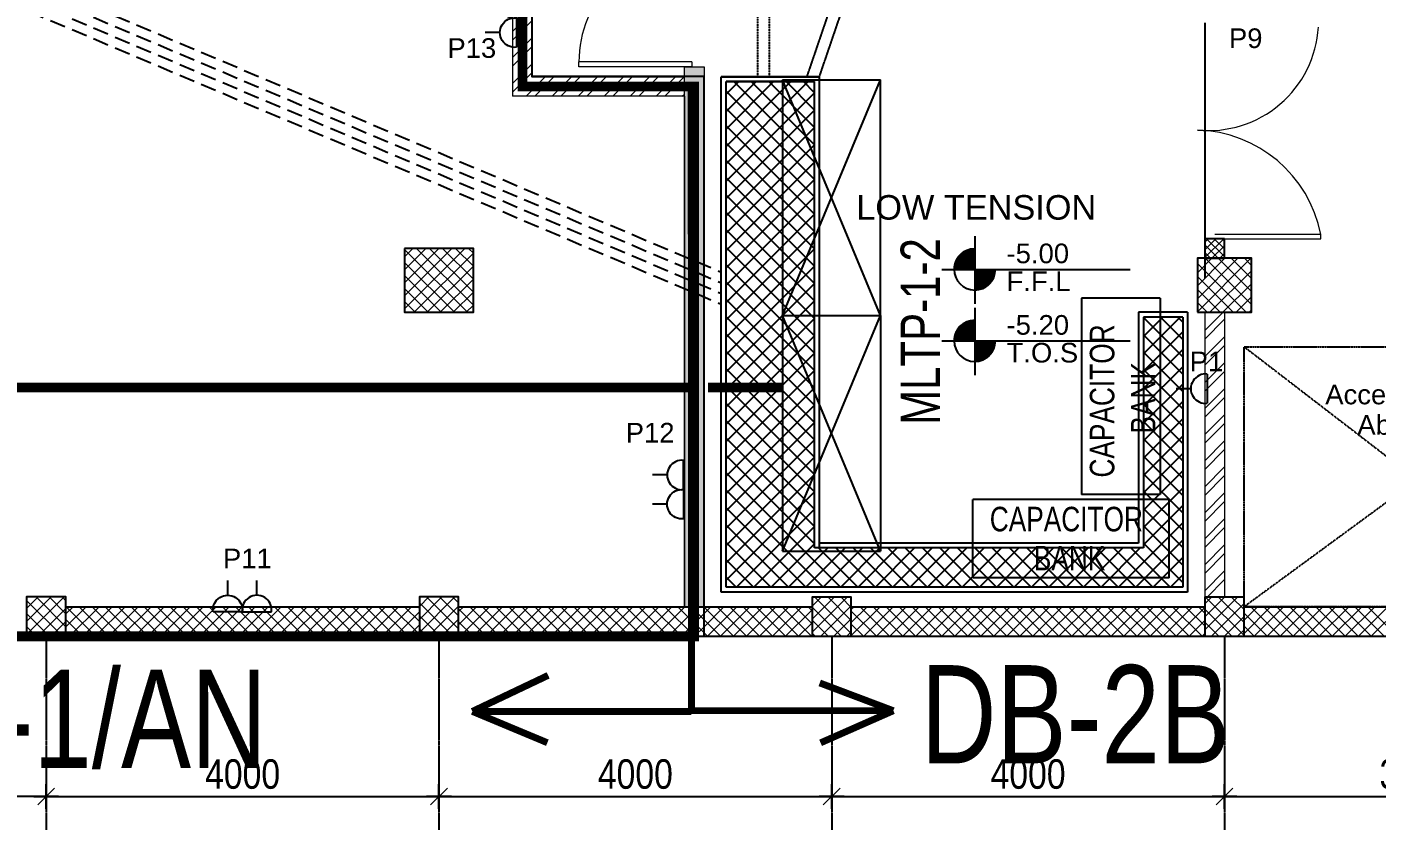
# Model space of a CAD drawing. Header units: inches. Extents: x 1070672 to 1191887, y 326920 to 401493.
# Drawn here: x 1140883 to 1154623, y 337688 to 345765 of the extents above; entities that cross this region are included whole.
import ezdxf

# ---------------------------------------------------------------- set-up
doc = ezdxf.new("R2010")
doc.units = ezdxf.units.IN
doc.header["$MEASUREMENT"] = 0
for name, pattern in [('CENTER', [50.8, 31.75, -6.35, 6.35, -6.35]), ('DASHED2', [9.525, 6.35, -3.175]), ('DOT2', [3.175, 0, -3.175]), ('HIDDEN', [9.525, 6.35, -3.175])]:
    doc.linetypes.add(name, pattern=pattern)
for name, color, linetype, lineweight in [('A-BLOCK', 43, 'Continuous', 13), ('A-CORD.PLUMB', 44, 'Continuous', 13), ('A-DOOR', 10, 'Continuous', 15), ('A-HATCH CONCRETE', 254, 'Continuous', 5), ('A-LEASING LINE', 7, 'DASHED2', 9), ('wall hatch', 252, 'Continuous', 0)]:
    doc.layers.add(name, color=color, linetype=linetype, lineweight=lineweight)
for name, color, linetype in [('Axis', 9, 'CENTER'), ('CABLE', 31, 'Continuous'), ('dim-axis', 15, 'Continuous'), ('E-PSCH-BUS', 4, 'Continuous'), ('FFNEW', 252, 'Continuous'), ('LGT ELEC', 252, 'Continuous'), ('LIGHT CIR', 1, 'Continuous'), ('POW-CIR-NO', 2, 'Continuous'), ('POWER', 71, 'Continuous'), ('POWER TEXT', 2, 'Continuous'), ('POWER-CIR-NO', 2, 'Continuous'), ('S-COL', 210, 'Continuous'), ('S-WALL', 1, 'Continuous'), ('SHAFT', 7, 'Continuous'), ('TAXT', 3, 'Continuous'), ('TEXT', 181, 'Continuous'), ('TRENCH', 8, 'Continuous')]:
    doc.layers.add(name, color=color, linetype=linetype)
doc.styles.add('ARIAL', font='ARIALN.TTF')
doc.styles.add('M1', font='multplno.shx', dxfattribs={"height": 0.2})
doc.styles.add('style1', font='arial.ttf')
doc.dimstyles.new('DIM-100', dxfattribs={"dimscale": 150, "dimtxt": 2, "dimasz": 1, "dimexe": 0.75, "dimexo": 1, "dimgap": 0.5, "dimtad": 1, "dimdec": 0, "dimzin": 11, "dimdsep": 46, "dimtxsty": 'ARIAL', "dimblk": 'R', "dimcen": 2.5, "dimdle": 1, "dimclrd": 256, "dimclre": 256, "dimclrt": 256, "dimazin": 0, "dimtfac": 1, "dimtdec": 0, "dimtix": 1, "dimtmove": 2, "dimatfit": 3, "dimldrblk": 'R', "dimtolj": 1, "dimtzin": 3, "dimlwd": -1, "dimlwe": 13, "dimarcsym": 0})
pattern_1 = [(45, (1099685.86, -131866.81), (-66.29126, 66.29126), []), (135, (1099685.86, -131866.81), (-66.29126, -66.29126), [])]

# ---------------------------------------------------------------- blocks, each defined once
blk = doc.blocks.new('R')
for p, q in [((-1.05, 0), (1.05, 0)), ((0, -1.05), (0, 1.05))]:
    blk.add_line(p, q)
at = {"color": 4, "lineweight": 13}
blk.add_line((-0.71, -0.71), (0.71, 0.71), dxfattribs=at)
blk = doc.blocks.new('*D120')
at = {"layer": 'Defpoints', "color": 0, "transparency": 16777216}
for p in [(1448094, 561773), (1452094, 561773), (1448094, 560825)]:
    blk.add_point(p, dxfattribs=at)
at = {"layer": 'dim-axis', "color": 251, "linetype": 'DOT2', "lineweight": 13, "transparency": 16777216}
for p, q in [((1448094, 561623), (1448094, 560712)), ((1452094, 561623), (1452094, 560712))]:
    blk.add_line(p, q, dxfattribs=at)
at = {"layer": 'dim-axis', "color": 251, "transparency": 16777216}
blk.add_line((1451974, 560825), (1448214, 560825), dxfattribs=at)
at = {"layer": 'dim-axis', "color": 251, "transparency": 16777216, "xscale": 120, "yscale": 120, "zscale": 120, "rotation": 180}
blk.add_blockref('R', (1448094, 560825), dxfattribs=at)
at = {"layer": 'dim-axis', "color": 251, "transparency": 16777216, "xscale": 120, "yscale": 120, "zscale": 120}
blk.add_blockref('R', (1452094, 560825), dxfattribs=at)
at = {"layer": 'dim-axis', "color": 251, "transparency": 16777216, "insert": (1450094, 561053), "char_height": 300, "attachment_point": 5, "style": 'ARIAL'}
blk.add_mtext('\\A1;4000', dxfattribs=at)
blk = doc.blocks.new('*D131')
at = {"layer": 'Defpoints', "color": 0, "transparency": 16777216}
for p in [(1452094, 561773), (1456094, 561773), (1456094, 560825)]:
    blk.add_point(p, dxfattribs=at)
at = {"layer": 'dim-axis', "color": 251, "linetype": 'DOT2', "lineweight": 13, "transparency": 16777216}
for p, q in [((1452094, 561623), (1452094, 560712)), ((1456094, 561623), (1456094, 560712))]:
    blk.add_line(p, q, dxfattribs=at)
at = {"layer": 'dim-axis', "color": 251, "transparency": 16777216}
blk.add_line((1452214, 560825), (1455974, 560825), dxfattribs=at)
at = {"layer": 'dim-axis', "color": 251, "transparency": 16777216, "xscale": 120, "yscale": 120, "zscale": 120, "rotation": 180}
blk.add_blockref('R', (1452094, 560825), dxfattribs=at)
at = {"layer": 'dim-axis', "color": 251, "transparency": 16777216, "xscale": 120, "yscale": 120, "zscale": 120}
blk.add_blockref('R', (1456094, 560825), dxfattribs=at)
at = {"layer": 'dim-axis', "color": 251, "transparency": 16777216, "insert": (1454094, 561053), "char_height": 300, "attachment_point": 5, "style": 'ARIAL'}
blk.add_mtext('\\A1;4000', dxfattribs=at)
blk = doc.blocks.new('*D132')
at = {"layer": 'Defpoints', "color": 0, "transparency": 16777216}
for p in [(1456094, 561773), (1460094, 561773), (1460094, 560825)]:
    blk.add_point(p, dxfattribs=at)
at = {"layer": 'dim-axis', "color": 251, "linetype": 'DOT2', "lineweight": 13, "transparency": 16777216}
for p, q in [((1456094, 561623), (1456094, 560712)), ((1460094, 561623), (1460094, 560712))]:
    blk.add_line(p, q, dxfattribs=at)
at = {"layer": 'dim-axis', "color": 251, "transparency": 16777216}
blk.add_line((1456214, 560825), (1459974, 560825), dxfattribs=at)
at = {"layer": 'dim-axis', "color": 251, "transparency": 16777216, "xscale": 120, "yscale": 120, "zscale": 120, "rotation": 180}
blk.add_blockref('R', (1456094, 560825), dxfattribs=at)
at = {"layer": 'dim-axis', "color": 251, "transparency": 16777216, "xscale": 120, "yscale": 120, "zscale": 120}
blk.add_blockref('R', (1460094, 560825), dxfattribs=at)
at = {"layer": 'dim-axis', "color": 251, "transparency": 16777216, "insert": (1458094, 561053), "char_height": 300, "attachment_point": 5, "style": 'ARIAL'}
blk.add_mtext('\\A1;4000', dxfattribs=at)
blk = doc.blocks.new('*D133')
at = {"layer": 'Defpoints', "color": 0, "transparency": 16777216}
for p in [(1460094, 561773), (1464094, 561773), (1464094, 560825)]:
    blk.add_point(p, dxfattribs=at)
at = {"layer": 'dim-axis', "color": 251, "linetype": 'DOT2', "lineweight": 13, "transparency": 16777216}
for p, q in [((1460094, 561623), (1460094, 560712)), ((1464094, 561623), (1464094, 560712))]:
    blk.add_line(p, q, dxfattribs=at)
at = {"layer": 'dim-axis', "color": 251, "transparency": 16777216}
blk.add_line((1460214, 560825), (1463974, 560825), dxfattribs=at)
at = {"layer": 'dim-axis', "color": 251, "transparency": 16777216, "xscale": 120, "yscale": 120, "zscale": 120, "rotation": 180}
blk.add_blockref('R', (1460094, 560825), dxfattribs=at)
at = {"layer": 'dim-axis', "color": 251, "transparency": 16777216, "xscale": 120, "yscale": 120, "zscale": 120}
blk.add_blockref('R', (1464094, 560825), dxfattribs=at)
at = {"layer": 'dim-axis', "color": 251, "transparency": 16777216, "insert": (1462094, 561053), "char_height": 300, "attachment_point": 5, "style": 'ARIAL'}
blk.add_mtext('\\A1;4000', dxfattribs=at)
blk = doc.blocks.new('*D134')
at = {"layer": 'Defpoints', "color": 0, "transparency": 16777216}
for p in [(1468019, 562459), (1464094, 561773), (1468019, 560825)]:
    blk.add_point(p, dxfattribs=at)
at = {"layer": 'dim-axis', "color": 251, "linetype": 'DOT2', "lineweight": 13, "transparency": 16777216}
for p, q in [((1468019, 562309), (1468019, 560712)), ((1464094, 561623), (1464094, 560712))]:
    blk.add_line(p, q, dxfattribs=at)
at = {"layer": 'dim-axis', "color": 251, "transparency": 16777216}
blk.add_line((1464214, 560825), (1467899, 560825), dxfattribs=at)
at = {"layer": 'dim-axis', "color": 251, "transparency": 16777216, "xscale": 120, "yscale": 120, "zscale": 120, "rotation": 180}
blk.add_blockref('R', (1464094, 560825), dxfattribs=at)
at = {"layer": 'dim-axis', "color": 251, "transparency": 16777216, "xscale": 120, "yscale": 120, "zscale": 120}
blk.add_blockref('R', (1468019, 560825), dxfattribs=at)
at = {"layer": 'dim-axis', "color": 251, "transparency": 16777216, "insert": (1466056, 561053), "char_height": 300, "attachment_point": 5, "style": 'ARIAL'}
blk.add_mtext('\\A1;3925', dxfattribs=at)
blk = doc.blocks.new('STGHG')
at = {"layer": 'A-HATCH CONCRETE'}
h = blk.add_hatch(dxfattribs=at)
h.set_pattern_fill('ANSI37,_O', color=254, scale=450)
h.set_pattern_definition([(45, (1099685.856, -131866.805), (-39.7747564, 39.7747564), []), (135, (1099685.856, -131866.805), (-39.7747564, -39.7747564), [])])
h.paths.add_polyline_path([(1153079, 280670), (1152879, 280670), (1152879, 280470), (1153079, 280470)])
h = blk.add_hatch(dxfattribs=at)
h.set_pattern_fill('ANSI37', color=254, scale=750)
h.set_pattern_definition(pattern_1)
h.paths.add_polyline_path([(1152804, 279920), (1153354, 279920), (1153354, 280470), (1152804, 280470)])
h = blk.add_hatch(dxfattribs=at)
h.set_pattern_fill('ANSI37', color=254, scale=750)
h.set_pattern_definition([(45, (1099685.23, -131866.81), (-66.29126, 66.29126), []), (135, (1099685.23, -131866.81), (-66.29126, -66.29126), [])])
h.paths.add_polyline_path([(1148879, 276620), (1149279, 276620), (1149279, 277020), (1148879, 277020)])
h = blk.add_hatch(dxfattribs=at)
h.set_pattern_fill('ANSI37', color=254, scale=750)
h.set_pattern_definition(pattern_1)
h.paths.add_polyline_path([(1152879, 276620), (1153279, 276620), (1153279, 277020), (1152879, 277020)])
at = {"layer": 'TEXT', "ltscale": 0.5}
h = blk.add_hatch(dxfattribs=at)
h.set_pattern_fill('ANSI31', color=254, scale=0.8)
h.set_pattern_definition([(45, (68543.92381, -309216.10018), (-0.070710678119, 0.070710678119), [])])
h.paths.add_polyline_path([(1150536, 280567, 0.414214), (1150326, 280357), (1150536, 280357)])
h.paths.add_polyline_path([(1150745, 280357), (1150536, 280357), (1150536, 280148, 0.414214)])
h = blk.add_hatch(dxfattribs=at)
h.set_pattern_fill('ANSI31', color=254, scale=0.8)
h.set_pattern_definition([(45, (68543.92381, -309944.50018), (-0.070710678119, 0.070710678119), [])])
h.paths.add_polyline_path([(1150536, 279839, 0.414214), (1150326, 279629), (1150536, 279629)])
h.paths.add_polyline_path([(1150745, 279629), (1150536, 279629), (1150536, 279419, 0.414214)])
at = {"layer": 'TRENCH'}
h = blk.add_hatch(dxfattribs=at)
h.set_pattern_fill('ANSI37', color=254, scale=1000)
h.set_pattern_definition([(45, (589935.97, -127781.95), (-88.388348, 88.388348), []), (135, (589935.97, -127781.95), (-88.388348, -88.388348), [])])
h.paths.add_polyline_path([(1152654, 279870), (1152654, 277120), (1148004, 277120), (1148004, 282270), (1148904, 282270), (1148904, 277520), (1152254, 277520), (1152254, 279870)])
at = {"layer": 'wall hatch', "ltscale": 500}
h = blk.add_hatch(dxfattribs=at)
h.set_pattern_fill('ANSI35', color=254, scale=500)
h.set_pattern_definition([(45, (1151734.21, 294597.31), (-88.3883, 88.3883), []), (45, (1151822.6, 294597.31), (-88.3883, 88.3883), [156.25, -31.25, 0, -31.25])])
edge = h.paths.add_edge_path(flags=17)
edge.add_line((1153366, 305089), (1153168, 305117))
edge.add_line((1153168, 305117), (1152057, 297328))
edge.add_line((1152057, 297328), (1152270, 297298))
edge.add_line((1152270, 297298), (1153366, 305089))
edge.add_line((1153366, 305089), (1153168, 305117))
h.paths.add_polyline_path([(1153366, 305089), (1153168, 305117), (1152057, 297328), (1152270, 297298)], flags=17)
h.paths.add_polyline_path([(1151542, 293780), (1151570, 293978), (1147579, 294547), (1147579, 294386), (1147579, 294349), (1147579, 283620), (1147779, 283620), (1147779, 294317)])
h.paths.add_polyline_path([(1151860, 294593), (1151662, 294621), (1151627, 294374), (1151825, 294345)])
h.paths.add_polyline_path([(1147579, 282320), (1147779, 282323), (1147779, 282420), (1147579, 282420)])
h = blk.add_hatch(dxfattribs=at)
h.set_pattern_fill('ANSI32', color=254, scale=500)
h.set_pattern_definition([(45, (1099685.86, -131866.8), (-132.58252, 132.58252), []), (45, (1099774.24, -131866.8), (-132.58252, 132.58252), [])])
h.paths.add_polyline_path([(1152879, 277020), (1153078, 277012), (1153078, 279912), (1152879, 279920)])
at = {"color": 254, "linetype": 'Continuous', "ltscale": 100}
blk.add_lwpolyline([(1147779, 276620), (1147779, 282323), (1147579, 282320), (1146029, 282320), (1146029, 288320), (1142168, 288320), (1142168, 295121), (1143172, 294974), (1143205, 295172), (1143749, 298983), (1144792, 306288), (1144834, 306585), (1109169, 311646), (1108403, 299937), (1130179, 296829), (1130178, 290270), (1129279, 290270), (1129279, 290070), (1129279, 286820), (1121229, 286820), (1121229, 286620), (1121229, 276620), (1147779, 276620)], dxfattribs=at)
at = {"layer": 'A-BLOCK', "color": 254, "ltscale": 100}
for p, q in [((1146029, 287820), (1146029, 282320)), ((1147779, 282420), (1147779, 276920)), ((1147579, 282320), (1146029, 282320)), ((1152879, 279920), (1152879, 277020)), ((1153079, 279920), (1153079, 277020))]:
    blk.add_line(p, q, dxfattribs=at)
blk.add_lwpolyline([(1147579, 282320), (1147579, 282420), (1147779, 282420), (1147779, 276920)], dxfattribs=at)
at = {"layer": 'A-DOOR', "color": 254}
for p, q in [((1146504, 282420), (1146504, 282470)), ((1147654, 282470), (1146504, 282470)), ((1147654, 282420), (1146504, 282420)), ((1147654, 282470), (1147654, 282420))]:
    blk.add_line(p, q, dxfattribs=at)
blk.add_lwpolyline([(1153024, 280670), (1152980, 280670), (1154062, 280670), (1154062, 280714), (1152980, 280714)], dxfattribs=at)
for centre, radius, start, end in [((1147654, 282470), 1150, 89.9978, 180), ((1152916, 282894), 1123, 264.3201, 356.5355), ((1152767, 280458), 1319, 11.1853, 88.3625)]:
    blk.add_arc(centre, radius, start, end, dxfattribs=at)
at = {"layer": 'A-HATCH CONCRETE', "color": 254, "linetype": 'Continuous'}
for p, q in [((1148078, 276620), (1147778, 276920)), ((1147779, 276851), (1147848, 276920)), ((1147779, 276718), (1147981, 276920)), ((1147814, 276620), (1148114, 276920)), ((1148211, 276620), (1147911, 276920)), ((1147946, 276620), (1148246, 276920)), ((1148343, 276620), (1148043, 276920)), ((1148079, 276620), (1148379, 276920)), ((1148476, 276620), (1148176, 276920)), ((1148211, 276620), (1148511, 276920)), ((1148609, 276620), (1148309, 276920)), ((1148344, 276620), (1148644, 276920)), ((1148741, 276620), (1148441, 276920)), ((1148476, 276620), (1148776, 276920)), ((1148874, 276620), (1148574, 276920)), ((1148609, 276620), (1148879, 276891)), ((1148879, 276747), (1148706, 276920)), ((1148879, 276880), (1148839, 276920)), ((1149279, 276893), (1149307, 276920)), ((1149279, 276760), (1149439, 276920)), ((1149279, 276628), (1149572, 276920)), ((1149537, 276620), (1149279, 276877)), ((1149669, 276620), (1149369, 276920)), ((1149405, 276620), (1149705, 276920)), ((1149802, 276620), (1149502, 276920)), ((1149537, 276620), (1149837, 276920)), ((1149934, 276620), (1149634, 276920)), ((1149670, 276620), (1149970, 276920)), ((1150067, 276620), (1149767, 276920)), ((1149802, 276620), (1150102, 276920)), ((1150200, 276620), (1149900, 276920)), ((1149935, 276620), (1150235, 276920)), ((1150332, 276620), (1150032, 276920)), ((1150067, 276620), (1150367, 276920)), ((1150465, 276620), (1150165, 276920)), ((1150200, 276620), (1150500, 276920)), ((1150597, 276620), (1150297, 276920)), ((1150333, 276620), (1150633, 276920)), ((1150730, 276620), (1150430, 276920)), ((1150465, 276620), (1150765, 276920)), ((1150862, 276620), (1150562, 276920)), ((1150598, 276620), (1150898, 276920)), ((1150995, 276620), (1150695, 276920)), ((1150730, 276620), (1151030, 276920)), ((1151128, 276620), (1150828, 276920)), ((1150863, 276620), (1151163, 276920)), ((1151260, 276620), (1150960, 276920)), ((1150996, 276620), (1151296, 276920)), ((1151393, 276620), (1151093, 276920)), ((1151128, 276620), (1151428, 276920)), ((1151525, 276620), (1151225, 276920)), ((1151261, 276620), (1151561, 276920)), ((1151658, 276620), (1151358, 276920)), ((1151393, 276620), (1151693, 276920)), ((1151791, 276620), (1151491, 276920)), ((1151526, 276620), (1151826, 276920)), ((1151923, 276620), (1151623, 276920)), ((1151658, 276620), (1151958, 276920)), ((1152056, 276620), (1151756, 276920)), ((1151791, 276620), (1152091, 276920)), ((1152188, 276620), (1151888, 276920)), ((1151924, 276620), (1152224, 276920)), ((1152321, 276620), (1152021, 276920)), ((1152056, 276620), (1152356, 276920)), ((1152453, 276620), (1152153, 276920)), ((1152189, 276620), (1152489, 276920)), ((1152586, 276620), (1152286, 276920)), ((1152321, 276620), (1152621, 276920)), ((1152719, 276620), (1152419, 276920)), ((1152454, 276620), (1152754, 276920)), ((1152851, 276620), (1152551, 276920)), ((1152587, 276620), (1152879, 276913)), ((1152879, 276725), (1152684, 276920)), ((1152879, 276857), (1152816, 276920)), ((1153279, 276915), (1153284, 276920)), ((1153279, 276783), (1153417, 276920)), ((1153279, 276650), (1153549, 276920)), ((1153647, 276620), (1153347, 276920)), ((1153382, 276620), (1153682, 276920)), ((1153779, 276620), (1153479, 276920)), ((1153515, 276620), (1153815, 276920)), ((1153912, 276620), (1153612, 276920)), ((1153647, 276620), (1153947, 276920)), ((1154044, 276620), (1153744, 276920)), ((1153780, 276620), (1154080, 276920)), ((1154177, 276620), (1153877, 276920)), ((1153912, 276620), (1154212, 276920)), ((1154310, 276620), (1154010, 276920)), ((1154045, 276620), (1154345, 276920)), ((1154442, 276620), (1154142, 276920)), ((1154178, 276620), (1154478, 276920)), ((1154575, 276620), (1154275, 276920)), ((1154310, 276620), (1154610, 276920)), ((1154707, 276620), (1154407, 276920)), ((1154443, 276620), (1154743, 276920)), ((1154840, 276620), (1154540, 276920)), ((1154575, 276620), (1154875, 276920)), ((1147946, 276620), (1147779, 276787)), ((1148742, 276620), (1148879, 276758)), ((1149404, 276620), (1149279, 276745)), ((1152719, 276620), (1152879, 276780)), ((1153514, 276620), (1153279, 276855)), ((1147813, 276620), (1147779, 276655)), ((1148874, 276620), (1148879, 276625)), ((1152852, 276620), (1152879, 276648)), ((1153382, 276620), (1153279, 276722))]:
    blk.add_line(p, q, dxfattribs=at)
at = {"layer": 'S-COL', "color": 254}
blk.add_lwpolyline([(1153079, 280670), (1152879, 280670), (1152879, 280470), (1153079, 280470)], close=True, dxfattribs=at)
at = {"layer": 'S-COL', "color": 254, "linetype": 'ByBlock'}
for points in [[(1152804, 279920), (1153354, 279920), (1153354, 280470), (1152804, 280470)], [(1148879, 276620), (1149279, 276620), (1149279, 277020), (1148879, 277020)], [(1152879, 276620), (1153279, 276620), (1153279, 277020), (1152879, 277020)]]:
    blk.add_lwpolyline(points, close=True, dxfattribs=at)
at = {"layer": 'S-WALL', "color": 254}
for points in [[(1109169, 311646), (1109169, 311646), (1106874, 276620), (1157004, 276620), (1158796, 304563), (1144830, 306556)], [(1153279, 276920), (1156723, 276920), (1156915, 279920)], [(1147779, 276920), (1148879, 276920)], [(1149279, 276920), (1152879, 276920)]]:
    blk.add_lwpolyline(points, dxfattribs=at)
at = {"layer": 'SHAFT', "color": 254, "linetype": 'HIDDEN', "ltscale": 0.5}
for p, q in [((1156892, 279570), (1153279, 276920)), ((1153279, 279570), (1156723, 276920))]:
    blk.add_line(p, q, dxfattribs=at)
blk.add_lwpolyline([(1156892, 279570), (1156723, 276920), (1153279, 276920), (1153279, 279570)], close=True, dxfattribs=at)
at = {"layer": 'TEXT', "color": 254, "ltscale": 0.5}
for p, q in [((1150536, 280695), (1150536, 280007)), ((1150202, 280357), (1152119, 280357)), ((1150536, 279966), (1150536, 279279)), ((1150202, 279629), (1152119, 279629))]:
    blk.add_line(p, q, dxfattribs=at)
for centre in [(1150536, 280357), (1150536, 279629)]:
    blk.add_arc(centre, 210, 90, 0, dxfattribs=at)
at = {"layer": 'TRENCH', "color": 254}
for p, q in [((1152879, 282870), (1152879, 280268)), ((1147954, 277070), (1147954, 282320)), ((1148954, 282320), (1147954, 282320)), ((1148004, 277120), (1148004, 282270)), ((1148004, 277120), (1148004, 282270)), ((1148904, 282270), (1148004, 282270)), ((1148904, 277520), (1148904, 282270)), ((1148954, 277520), (1148954, 282320)), ((1152204, 279920), (1152204, 277570)), ((1152704, 279920), (1152204, 279920)), ((1152704, 279920), (1152704, 277070)), ((1152254, 279870), (1152254, 277520)), ((1152654, 279870), (1152254, 279870)), ((1152654, 279870), (1152654, 277120)), ((1152204, 277570), (1148954, 277570)), ((1152204, 277570), (1148954, 277570)), ((1152254, 277520), (1148904, 277520)), ((1152254, 277520), (1148904, 277520)), ((1152704, 277070), (1147954, 277070)), ((1152704, 277070), (1147954, 277070)), ((1152654, 277120), (1148004, 277120)), ((1152654, 277120), (1148004, 277120))]:
    blk.add_line(p, q, dxfattribs=at)
at = {"layer": 'TRENCH', "color": 254, "ltscale": 100}
for p, q in [((1147954, 277070), (1147954, 282320)), ((1147954, 282320), (1148954, 282320)), ((1148004, 282270), (1148904, 282270)), ((1148904, 277520), (1148904, 282270)), ((1148954, 277570), (1148954, 282320))]:
    blk.add_line(p, q, dxfattribs=at)
at = {"layer": 'TAXT', "color": 254, "ltscale": 100, "style": 'style1'}
for s, p in [('Access Hatch', (1154106, 278983)), ('Above', (1154433, 278673))]:
    blk.add_text(s, height=200, dxfattribs=at).set_placement(p)
at = {"layer": 'TEXT', "color": 254, "ltscale": 0.5, "style": 'style1'}
for s, p in [('-5.00', (1150860, 280420)), ('F.F.L', (1150860, 280137)), ('-5.20', (1150860, 279692)), ('T.O.S', (1150860, 279409))]:
    blk.add_text(s, height=200, dxfattribs=at).set_placement(p)
at = {"layer": 'TEXT', "color": 254, "ltscale": 0.5, "insert": (1149329, 281114), "char_height": 250, "width": 4139.91, "attachment_point": 1, "style": 'style1'}
blk.add_mtext('LOW TENSION ', dxfattribs=at)
blk = doc.blocks.new('OUTLET')
at = {"layer": 'POWER'}
for p, q in [((-168, 149), (-168, -149)), ((0, 0), (150, 0))]:
    blk.add_line(p, q, dxfattribs=at)
blk.add_arc((-150, 0), 150, 263.2356, 96.7644, dxfattribs=at)
blk = doc.blocks.new('TWN')
at = {"layer": 'POWER', "xscale": -1, "rotation": 180}
blk.add_blockref('OUTLET', (168, 149), dxfattribs=at)
at = {"layer": 'POWER'}
blk.add_blockref('OUTLET', (168, -149), dxfattribs=at)
blk = doc.blocks.new('A$C6D407ABE')
at = {"layer": 'CABLE', "color": 252, "linetype": 'HIDDEN', "ltscale": 0.05}
for p, q in [((51702, 25386), (51702, 18136)), ((51822, 25386), (51822, 18136)), ((52207, 18136), (52953, 20325)), ((52333, 18136), (53067, 20286))]:
    blk.add_line(p, q, dxfattribs=at)
at = {"layer": 'E-PSCH-BUS', "const_width": 100}
blk.add_lwpolyline([(51057, 14971), (31989, 14971)], dxfattribs=at)
at = {"layer": 'E-PSCH-BUS', "color": 252, "const_width": 100}
blk.add_lwpolyline([(51956, 14971), (51199, 14971)], dxfattribs=at)
at = {"layer": 'LIGHT CIR', "linetype": 'ByBlock', "ltscale": 10, "const_width": 70}
for points in [[(51027, 18059), (51030, 11678)], [(48798, 11671), (49570, 12038)], [(53086, 11678), (52336, 11961)], [(51028, 11671), (48798, 11671)], [(48798, 11671), (49562, 11352)], [(51028, 11678), (53086, 11678)], [(53086, 11678), (52345, 11351)]]:
    blk.add_lwpolyline(points, dxfattribs=at)
at = {"layer": 'POWER', "linetype": 'HIDDEN', "ltscale": 25}
for p, q in [((32658, 24044), (51333, 16146)), ((32658, 23935), (51333, 16037)), ((32658, 23827), (51333, 15929)), ((32658, 23827), (51333, 15929)), ((32658, 23718), (51333, 15820)), ((32658, 23718), (51333, 15820))]:
    blk.add_line(p, q, dxfattribs=at)
at = {"layer": 'POWER', "color": 252}
for p, q in [((51956, 18104), (51956, 13304)), ((51956, 18104), (52956, 18104)), ((51956, 15704), (52956, 18104)), ((52956, 15704), (51956, 18104)), ((52956, 15704), (52956, 18104)), ((55803, 15879), (55003, 15879)), ((55003, 15879), (55003, 13879)), ((55803, 15879), (55803, 13879)), ((51956, 15704), (52956, 15704)), ((51956, 13304), (52956, 15704)), ((52956, 13304), (51956, 15704)), ((52956, 15704), (52956, 13304)), ((56283, 15107), (56283, 14809)), ((56115, 14958), (55965, 14958)), ((55803, 13879), (55003, 13879)), ((53894, 13031), (53894, 13831)), ((55894, 13831), (53894, 13831)), ((55894, 13031), (55894, 13831)), ((51956, 13304), (52956, 13304)), ((55894, 13031), (53894, 13031))]:
    blk.add_line(p, q, dxfattribs=at)
blk.add_arc((56265, 14958), 150, 83.2356, 276.7644, dxfattribs=at)
at = {"layer": 'POWER', "xscale": -1}
for p, rotation in [((49247, 18734), 359.9999999999982), ((50950, 13930), 359.9999999999982), ((46455, 12686), 269.9999999999982)]:
    blk.add_blockref('TWN', p, dxfattribs=dict(at, rotation=rotation))
at = {"layer": 'POW-CIR-NO', "color": 252, "style": 'M1', "width": 0.8}
for s, height, p in [('MLTP-1-2', 400, (53560, 14589)), ('CAPACITOR', 250, (55337, 14053)), ('BANK', 250, (55755, 14501))]:
    blk.add_text(s, height=height, rotation=90, dxfattribs=at).set_placement(p)
for s, p in [('CAPACITOR', (54068, 13505)), ('BANK', (54517, 13107))]:
    blk.add_text(s, height=250, dxfattribs=at).set_placement(p)
at = {"layer": 'POWER TEXT', "color": 252, "linetype": 'ByBlock', "ltscale": 10, "style": 'style1'}
for s, p in [('P9', (56504, 18428)), ('P1', (56104, 15136))]:
    blk.add_text(s, height=200, dxfattribs=at).set_placement(p)
at = {"layer": 'POWER TEXT', "linetype": 'ByBlock', "ltscale": 10, "style": 'style1'}
for s, p in [('P13', (48544, 18328)), ('P12', (50360, 14410)), ('P11', (46258, 13129))]:
    blk.add_text(s, height=200, dxfattribs=at).set_placement(p)
at = {"layer": 'POWER-CIR-NO', "linetype": 'ByBlock', "ltscale": 10, "style": 'M1', "width": 0.8}
for s, p in [('DB-1/AN', (42485, 11095, 0)), ('DB-2B', (53364, 11142, 0))]:
    blk.add_text(s, height=1000, dxfattribs=at).set_placement(p)
blk = doc.blocks.new('SEDRGFE')
at = {"layer": 'A-HATCH CONCRETE'}
h = blk.add_hatch(dxfattribs=at)
h.set_pattern_fill('ANSI37', color=250, scale=750)
h.set_pattern_definition([(45, (1341716.94, 266100.535), (-66.29126, 66.29126), []), (135, (1341716.94, 266100.535), (-66.29126, -66.29126), [])])
h.paths.add_polyline_path([(1386760, 678538), (1386760, 677888), (1387460, 677888), (1387460, 678538)])
h = blk.add_hatch(dxfattribs=at)
h.set_pattern_fill('ANSI37', color=250, scale=750)
h.set_pattern_definition([(45, (1341716.31, 266100.535), (-66.29126, 66.29126), []), (135, (1341716.31, 266100.535), (-66.29126, -66.29126), [])])
h.paths.add_polyline_path([(1382910, 674588), (1383310, 674588), (1383310, 674988), (1382910, 674988)])
h = blk.add_hatch(dxfattribs=at)
h.set_pattern_fill('ANSI37', color=250, scale=750)
h.set_pattern_definition([(45, (1341716.31, 266100.535), (-66.29126, 66.29126), []), (135, (1341716.31, 266100.535), (-66.29126, -66.29126), [])])
h.paths.add_polyline_path([(1386910, 674588), (1387310, 674588), (1387310, 674988), (1386910, 674988)])
at = {"layer": 'wall hatch', "ltscale": 500}
h = blk.add_hatch(dxfattribs=at)
h.set_pattern_fill('ANSI35', color=250, scale=500)
h.set_pattern_definition([(45, (1393765.3, 692564.65), (-88.38835, 88.38835), []), (45, (1393853.68, 692564.65), (-88.38835, 88.38835), [156.25, -31.25, 0, -31.25])])
edge = h.paths.add_edge_path(flags=17)
edge.add_line((1395397, 703056), (1395199, 703084))
edge.add_line((1395199, 703084), (1394088, 695296))
edge.add_line((1394088, 695296), (1394301, 695265))
edge.add_line((1394301, 695265), (1395397, 703056))
edge.add_line((1395397, 703056), (1395199, 703084))
h.paths.add_polyline_path([(1395397, 703056), (1395199, 703084), (1394088, 695296), (1394301, 695265)], flags=17)
h.paths.add_polyline_path([(1389810, 680290), (1389610, 680288), (1389610, 674888), (1389810, 674888)])
h = blk.add_hatch(dxfattribs=at)
h.set_pattern_fill('ANSI32', color=250, scale=500)
h.set_pattern_definition([(45, (1341716.94, 266100.54), (-132.58252, 132.58252), []), (45, (1341805.33, 266100.54), (-132.58252, 132.58252), [])])
h.paths.add_polyline_path([(1388060, 681938), (1387860, 681938), (1387860, 680088), (1389610, 680089), (1389610, 680289), (1388060, 680288)])
h.paths.add_polyline_path([(1388060, 683430), (1387860, 683430), (1387860, 681938), (1388060, 681938)])
h.paths.add_polyline_path([(1388060, 685788), (1387860, 685788), (1387860, 683430), (1388060, 683430)])
at = {"color": 250, "linetype": 'Continuous', "ltscale": 100}
blk.add_lwpolyline([(1389810, 674588), (1389810, 680290), (1389610, 680288), (1388060, 680288), (1388060, 686288), (1384200, 686288), (1384200, 693089), (1385203, 692942), (1385236, 693139), (1385780, 696950), (1386823, 704256), (1386865, 704553), (1351200, 709613), (1350434, 697904), (1372211, 694796), (1372209, 688237), (1371310, 688237), (1371310, 688038), (1371310, 684788), (1363260, 684788), (1363260, 684588), (1363260, 674588), (1389810, 674588)], dxfattribs=at)
at = {"layer": 'A-BLOCK', "color": 250, "ltscale": 100}
for p, q in [((1387860, 685788), (1387860, 680088)), ((1388060, 685788), (1388060, 680288)), ((1389610, 680288), (1388060, 680288)), ((1389810, 680290), (1389810, 674888)), ((1389610, 680088), (1387860, 680088)), ((1389610, 680088), (1389610, 674888))]:
    blk.add_line(p, q, dxfattribs=at)
for points in [[(1389610, 674888), (1389610, 680288)], [(1389810, 680290), (1389810, 674888)]]:
    blk.add_lwpolyline(points, dxfattribs=at)
at = {"layer": 'A-HATCH CONCRETE', "color": 250, "linetype": 'Continuous'}
for p, q in [((1383310, 674815), (1383383, 674888)), ((1383310, 674682), (1383516, 674888)), ((1383613, 674588), (1383313, 674888)), ((1383348, 674588), (1383648, 674888)), ((1383745, 674588), (1383445, 674888)), ((1383481, 674588), (1383781, 674888)), ((1383878, 674588), (1383578, 674888)), ((1383613, 674588), (1383913, 674888)), ((1384010, 674588), (1383710, 674888)), ((1383746, 674588), (1384046, 674888)), ((1384143, 674588), (1383843, 674888)), ((1383878, 674588), (1384178, 674888)), ((1384276, 674588), (1383976, 674888)), ((1384011, 674588), (1384311, 674888)), ((1384408, 674588), (1384108, 674888)), ((1384144, 674588), (1384444, 674888)), ((1384541, 674588), (1384241, 674888)), ((1384276, 674588), (1384576, 674888)), ((1384673, 674588), (1384373, 674888)), ((1384409, 674588), (1384709, 674888)), ((1384806, 674588), (1384506, 674888)), ((1384541, 674588), (1384841, 674888)), ((1384939, 674588), (1384639, 674888)), ((1384674, 674588), (1384974, 674888)), ((1385071, 674588), (1384771, 674888)), ((1384807, 674588), (1385107, 674888)), ((1385204, 674588), (1384904, 674888)), ((1384939, 674588), (1385239, 674888)), ((1385336, 674588), (1385036, 674888)), ((1385072, 674588), (1385372, 674888)), ((1385469, 674588), (1385169, 674888)), ((1385204, 674588), (1385504, 674888)), ((1385601, 674588), (1385301, 674888)), ((1385337, 674588), (1385637, 674888)), ((1385734, 674588), (1385434, 674888)), ((1385469, 674588), (1385769, 674888)), ((1385867, 674588), (1385567, 674888)), ((1385602, 674588), (1385902, 674888)), ((1385999, 674588), (1385699, 674888)), ((1385735, 674588), (1386035, 674888)), ((1386132, 674588), (1385832, 674888)), ((1385867, 674588), (1386167, 674888)), ((1386264, 674588), (1385964, 674888)), ((1386000, 674588), (1386300, 674888)), ((1386397, 674588), (1386097, 674888)), ((1386132, 674588), (1386432, 674888)), ((1386530, 674588), (1386230, 674888)), ((1386265, 674588), (1386565, 674888)), ((1386662, 674588), (1386362, 674888)), ((1386398, 674588), (1386698, 674888)), ((1386795, 674588), (1386495, 674888)), ((1386530, 674588), (1386830, 674888)), ((1386910, 674604), (1386627, 674888)), ((1386663, 674588), (1386910, 674835)), ((1386910, 674737), (1386760, 674888)), ((1386910, 674870), (1386892, 674888)), ((1387310, 674838), (1387360, 674888)), ((1387310, 674705), (1387493, 674888)), ((1387590, 674588), (1387310, 674867)), ((1387326, 674588), (1387626, 674888)), ((1387723, 674588), (1387423, 674888)), ((1387458, 674588), (1387758, 674888)), ((1387855, 674588), (1387555, 674888)), ((1387591, 674588), (1387891, 674888)), ((1387988, 674588), (1387688, 674888)), ((1387723, 674588), (1388023, 674888)), ((1388121, 674588), (1387821, 674888)), ((1387856, 674588), (1388156, 674888)), ((1388253, 674588), (1387953, 674888)), ((1387989, 674588), (1388289, 674888)), ((1388386, 674588), (1388086, 674888)), ((1388121, 674588), (1388421, 674888)), ((1388518, 674588), (1388218, 674888)), ((1388254, 674588), (1388554, 674888)), ((1388651, 674588), (1388351, 674888)), ((1388386, 674588), (1388686, 674888)), ((1388783, 674588), (1388483, 674888)), ((1388519, 674588), (1388819, 674888)), ((1388916, 674588), (1388616, 674888)), ((1388651, 674588), (1388951, 674888)), ((1389049, 674588), (1388749, 674888)), ((1388784, 674588), (1389084, 674888)), ((1389181, 674588), (1388881, 674888)), ((1388917, 674588), (1389217, 674888)), ((1389314, 674588), (1389014, 674888)), ((1389049, 674588), (1389349, 674888)), ((1389446, 674588), (1389146, 674888)), ((1389182, 674588), (1389482, 674888)), ((1389579, 674588), (1389279, 674888)), ((1389314, 674588), (1389614, 674888)), ((1389712, 674588), (1389412, 674888)), ((1389447, 674588), (1389747, 674888)), ((1389810, 674622), (1389544, 674888)), ((1389580, 674588), (1389810, 674818)), ((1389810, 674754), (1389677, 674888)), ((1389810, 674887), (1389809, 674888)), ((1383480, 674588), (1383310, 674757)), ((1386795, 674588), (1386910, 674703)), ((1387458, 674588), (1387310, 674735)), ((1389712, 674588), (1389810, 674685)), ((1383348, 674588), (1383310, 674625)), ((1387325, 674588), (1387310, 674602))]:
    blk.add_line(p, q, dxfattribs=at)
at = {"layer": 'S-COL', "color": 250}
for points in [[(1386760, 678538), (1386760, 677888), (1387460, 677888), (1387460, 678538)], [(1382910, 674588), (1383310, 674588), (1383310, 674988), (1382910, 674988)], [(1386910, 674588), (1387310, 674588), (1387310, 674988), (1386910, 674988)]]:
    blk.add_lwpolyline(points, close=True, dxfattribs=at)
at = {"layer": 'S-WALL', "color": 250}
for points in [[(1383310, 674888), (1386910, 674888)], [(1387310, 674888), (1389810, 674888)], [(1363260, 674588), (1389810, 674588)]]:
    blk.add_lwpolyline(points, dxfattribs=at)
blk = doc.blocks.new('SGSR')
at = {"layer": 'Axis', "color": 251, "ltscale": 0.5}
for p, q in [((1452093.8, 562458.6), (1452093.8, 558571.5)), ((1456093.8, 562458.6), (1456093.8, 558571.5)), ((1460093.8, 562458.6), (1460093.8, 558571.5)), ((1464093.8, 562458.6), (1464093.8, 558571.5))]:
    blk.add_line(p, q, dxfattribs=at)
at = {"layer": 'S-WALL', "color": 251}
blk.add_lwpolyline([(1417889.2, 562458.6), (1468019.2, 562458.6), (1469810.8, 590401.2), (1420184.3, 597484.1)], close=True, dxfattribs=at)
at = {"layer": 'dim-axis', "color": 251}
for base, p1, p2, picture, middle in [((1468018.6, 560824.5), (1464093.8, 561772.7), (1468018.6, 562458.6), '*D134', (1466056.2, 561052.7)), ((1456093.8, 560824.5), (1452093.8, 561772.7), (1456093.8, 561772.7), '*D131', (1454093.8, 561052.7)), ((1460093.8, 560824.5), (1456093.8, 561772.7), (1460093.8, 561772.7), '*D132', (1458093.8, 561052.7)), ((1464093.8, 560824.5), (1460093.8, 561772.7), (1464093.8, 561772.7), '*D133', (1462093.8, 561052.7))]:
    dim = blk.add_linear_dim(base=base, p1=p1, p2=p2, angle=180, dimstyle='DIM-100', override={"dimasz": 0.8, "dimclrd": 251, "dimclre": 251, "dimclrt": 251}, dxfattribs=at)
    dim.commit()
    dim.dimension.update_dxf_attribs({"geometry": picture, "text_midpoint": middle})
dim = blk.add_linear_dim(base=(1448093.8, 560824.5), p1=(1452093.8, 561772.7), p2=(1448093.8, 561772.7), dimstyle='DIM-100', override={"dimasz": 0.8, "dimclrd": 251, "dimclre": 251, "dimclrt": 251}, dxfattribs=at)
dim.commit()
dim.dimension.update_dxf_attribs({"geometry": '*D120', "text_midpoint": (1450093.8, 561052.7)})

msp = doc.modelspace()

# ---------------------------------------------------------------- linework, layer by layer
at = {"layer": 'A-LEASING LINE', "color": 6, "const_width": 100}
msp.add_lwpolyline([(1109169, 374585), (1108402, 362876), (1130279, 359754), (1130279, 353209), (1129379, 353210), (1129379, 349659), (1121329, 349659), (1121329, 339559), (1147678, 339559), (1147678, 345159), (1145929, 345159), (1145929, 351184), (1142068, 351184), (1142068, 358173), (1143091, 358026), (1144242, 366167), (1144250, 366166), (1144737, 369531), (1109169, 374585)], dxfattribs=at)

# ---------------------------------------------------------------- block references
at = {"layer": 'A-CORD.PLUMB', "color": 252, "linetype": 'Continuous', "ltscale": 100}
msp.add_blockref('A$C6D407ABE', (1096621, 327123), dxfattribs=at)
at = {"layer": 'FFNEW', "color": 6, "linetype": 'Continuous'}
msp.add_blockref('SGSR', (-311015, -222899), dxfattribs=at)
at = {"layer": 'LGT ELEC', "color": 252, "linetype": 'Continuous'}
msp.add_blockref('STGHG', (0, 62939), dxfattribs=at)
at = {"layer": 'LGT ELEC', "color": 252, "linetype": 'Continuous', "ltscale": 100}
msp.add_blockref('SEDRGFE', (-242031, -335028), dxfattribs=at)

doc.saveas('drawing.dxf')
